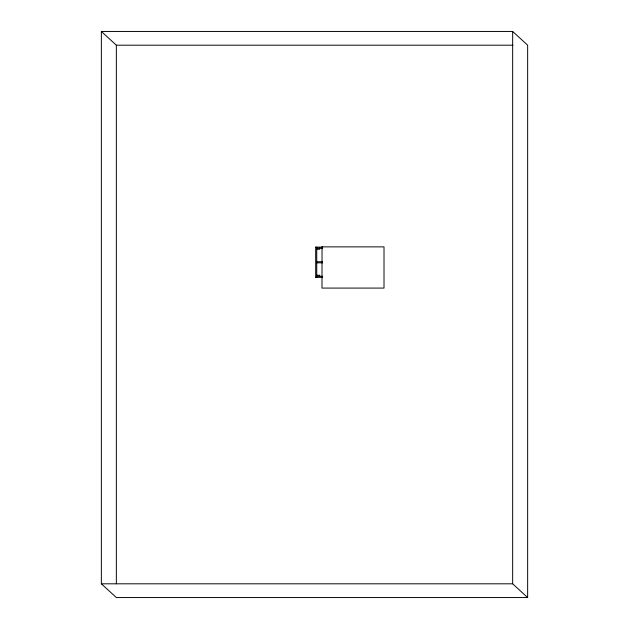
<?xml version="1.0" encoding="UTF-8"?>
<svg xmlns="http://www.w3.org/2000/svg" width="629" height="629" viewBox="0 0 629 629"><rect width="100%" height="100%" fill="white"/><g stroke="black" fill="none" stroke-linecap="round" stroke-linejoin="round"><path stroke-width="0.94" d="M101.355 31.45L512.659 31.45L527.645 45.194L527.645 597.55L116.341 597.55L101.355 583.806L101.355 31.45L116.341 45.194L512.918 45.194M321.985 246.875L384.012 246.875L384.012 288.082L321.985 288.082L322.048 246.875M315.679 247.142L322.622 247.142M316.741 248.203L322.622 248.203M316.741 249.257L319.705 249.257L319.705 248.203M316.741 261.766L322.606 261.766M316.741 262.828L322.606 262.828M316.741 275.227L319.705 275.227L319.705 276.288M316.741 276.288L322.622 276.288M315.679 247.103L315.679 277.35L316.741 277.31L316.741 247.103M315.679 277.35L322.622 277.35M101.355 583.806L512.659 583.806L527.645 597.55M512.659 31.45L512.659 583.806M116.341 45.194L116.341 583.814"/></g></svg>
